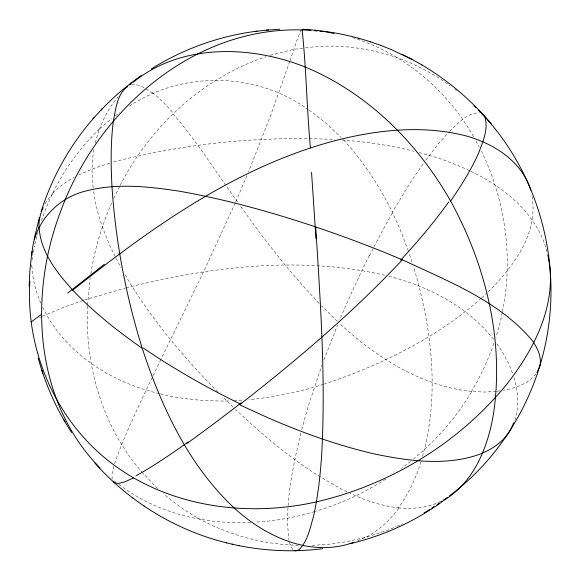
<?xml version="1.0" encoding="UTF-8"?>
<svg xmlns="http://www.w3.org/2000/svg" width="580" height="580" viewBox="0 0 580 580"><rect width="100%" height="100%" fill="white"/><g stroke="black" fill="none" stroke-linecap="round" stroke-linejoin="round"><path stroke-width="0.43" stroke-dasharray="2.9 2.17" d="M87.529 306.066C84.76 365.487 102.457 427.112 142.078 472.214M87.566 305.167L90.125 277.965M31.182 266.423L31.371 264.668M93.829 149.575C91.64 162.944 91.495 176.661 93.481 190.066M90.857 273.644C94.707 249.117 101.877 225.091 111.976 202.413M31.973 260.253L32.777 255.802M33.422 252.235L34.546 245.993M502.273 312.511L499.858 323.836L495.893 337.524M502.461 311.641C513.467 257.672 505.339 200.346 481.313 150.901M113.745 466.255L112.049 473.954L112.107 479.45M95.222 142.984L99.165 129.304L111.599 118.53M514.888 420.348C519.31 406.275 518.223 391.087 513.865 377.145M300.868 433.042C292.683 467.959 284.367 504.274 289 540.292M301.731 429.628L308.292 406.051L321.864 365.473M34.865 244.209L37.852 232.848M420.986 461.629C416.056 478.137 408.45 493.826 398.511 507.899C381.727 505.876 365.429 500.62 350.24 493.268M422.479 456.496C439.901 394.407 431.853 328.106 413.671 267.155M114.557 463.811C124.627 434.289 138.663 406.312 151.851 378.102M289.739 61.56L270.679 115.333L248.581 171.731M290.007 60.762L296.895 40.303L300.904 30.189M41.535 220.755C52.881 186.165 72.913 154.512 99.165 129.304M323.937 359.817L337.625 325.032M246.877 175.798L235.676 202.072M235.32 202.884L203.5 271.926L160.993 359.208M113.847 198.295L119.741 186.079M152.982 375.76L160.602 360.006M369.366 255.273L361.949 270.447A236.966 49.626 -66.8 0 0 339.641 320.124M120.169 185.288C150.466 126.397 202.703 77.698 266.031 56.724M408.349 251.06L400.417 230.144L392.348 212.164L410.952 181.598L423.733 162.958M496.219 391.427L484.474 392.051L471.837 391.486C456.308 417.02 436.726 440.155 413.489 459.005M425.749 160.174L438.342 143.818L448.905 132.022M535.833 373.94C528.112 383.88 515.323 388.122 503.36 390.275M488.273 291.82C513.358 266.916 538.914 233 531.867 195.561M449.536 131.399C457.924 123.671 467.139 112.498 479.493 112.882M481.139 298.367C436.153 338.147 380.995 365.125 324.372 384.003M481.784 297.772L486.975 293.009M52.62 193.183L60.313 186.194L69.52 179.887L74.066 177.451M410.741 461.346L401.375 468.415M115.246 115.862L119.625 112.665M385.729 479.131C363.95 493.072 340.199 504.027 315.382 511.328M129.318 106.162C182.533 70.724 256.585 71.768 308.241 109.743M78.612 175.015L92.031 169.092L111.809 162.465M39.665 317.579L41.854 316.542M42.587 316.201L64.213 307.11L83.665 300.244M440.67 501.33C427.764 508 412.779 509.131 398.511 507.899M357.57 540.683L365.016 537.522L386.215 530.773L396.082 526.596M396.901 526.249L402.658 523.82M270.164 55.303L293.879 49.307L304.551 48.038M84.492 299.969L125.207 288.071M323.531 384.264C299.265 392.102 274.144 397.133 248.798 399.787M314.519 511.582C295.155 517.44 275.058 521.13 254.845 522.116M113.521 161.936C185.484 143.267 260.55 135.901 334.783 139.504M126.056 287.854C210.264 266.677 299.86 255.475 385.417 275.384M365.016 537.522L346.536 541.698L327.838 544.374L309.945 545.461M131.551 84.963C139.534 83.31 146.66 89.262 152.728 93.626M497.111 391.283L499.786 390.848M305.442 47.93C336.531 43.297 368.401 47.922 398.003 57.956A235.654 210.381 79.4 0 1 450.29 85.927M250.415 522.37C204.037 524.617 155.788 512.88 118.682 484.191M228.542 400.939L226.78 401.041C204.392 401.135 181.852 399.381 160.116 393.842M233.827 400.635L243.513 400.091M298.345 545.294C249.386 544.149 200.405 526.393 163.654 493.718M341.867 139.918L343.643 140.026C367.329 142.107 390.992 145.341 414.055 151.257M471.837 391.486C420.971 386.215 376.043 357.142 339.256 323.176M388.832 276.211C428.874 286.491 467.915 306.704 493.848 339.655M159.239 393.61C112.462 382.611 67.353 354.735 44.689 311.257M419.13 152.598C436.631 157.093 453.828 163.053 470.061 170.999M352.531 37.642C404.021 53.345 447.419 90.567 473.86 137.09M347.094 491.767L340.801 488.766L321.233 477.471M470.858 171.39C505.165 187.55 538.131 214.875 547.353 253.228M320.493 477.007C289.833 457.852 261.979 434.507 235.806 409.639M308.973 110.222L313.352 113.078L329.056 125.787L341.105 137.547M114.296 481.03L115.761 482.082M157.579 488.614L142.694 472.881M233.232 407.182L223.59 397.829M337.342 321.378L321.595 305.892M217.848 392.058C182.751 356.417 150.227 317.746 124.896 274.478M319.13 303.318C290.007 273.086 264.393 239.692 240.04 205.567M343.643 140.026C363.442 161.436 379.537 186.013 392.348 212.164M173.05 113.868C192.415 136.256 208.836 160.95 225.729 185.201M237.438 201.92L226.243 185.941M496.835 343.781L502.65 352.285L508.834 363.863L512.452 373.012M292.69 549.39L290.319 545.12L289.217 541.096M475.926 140.925L479.239 147.066M115.993 258.231L121.024 267.612M40.796 303.18C35.597 291 32.284 277.929 31.856 264.654M42.739 307.219L44.297 310.445M115.152 256.664C104.958 235.922 96.519 213.955 93.597 190.914M409.473 254.453L412.271 262.921M369.518 255.831A235.654 51.533 -67 0 1 392.341 212.954M99.405 129.42A249.777 164.017 32.5 0 1 118.16 96.621M398.764 508.298A258.89 149.995 69.7 0 1 365.088 537.689M493.798 343.324A244.035 233.689 -51.9 0 1 471.576 391.326M45.167 203.826A260.666 107.728 14.2 0 1 53.142 193.372M152.257 92.459A255.019 47.219 64 0 1 172.521 112.317M454.524 89.081A235.654 210.381 79.4 0 1 456.612 90.697"/><path stroke-width="0.87" d="M100.057 467.973C34.931 401.94 28.5 297.141 59.863 213.527C96.505 110.359 196.917 22.055 310.967 30.414M29.138 286.274L29.921 269.983L31.936 251.495M29.877 281.336C25.426 349.943 55.578 419.949 110.178 462.195C168.041 506.869 246.239 517.672 316.433 501.867C390.572 484.728 459.055 442.873 507.152 383.786C535.289 348 558.533 301.448 547.774 254.932M31.944 255.388C32.676 224.504 56.557 197.765 86.282 190.921C116.769 182.961 148.748 186.528 179.459 191.219C225.78 199.361 271.164 212.099 315.745 226.939C320.428 303.47 326.025 380.255 321.537 456.931C320.087 477.079 317.876 497.22 313.367 516.939C310.032 528.308 307.683 541.031 299.062 549.782L295.655 551L294.176 550.195M34.068 239.351L39.36 217.464M449.42 495.885C504.622 454.72 540.915 390.18 549.122 321.958C558.207 247.044 533.788 168.301 481.639 113.375L484.786 116.725C488.802 129.354 482.625 142.346 478.217 154.026C470.648 170.607 460.962 186.079 450.609 201.042C485.793 265.009 504.245 340.068 493.623 412.938C488.099 447.376 473.49 483.93 441.525 501.657M41.122 211.591C52.106 176.915 70.303 144.522 94.417 117.269M536.935 372.686L539.777 366.255M510.494 429.954L513.786 422.748M101.087 110.026C113.245 97.121 126.882 85.651 141.382 75.458M93.032 118.799L102.443 108.518M31.219 321.922L41.514 314.295M447.347 497.538L443.743 499.909M130.369 83.564L131.877 82.367M39.099 227.476C40.6 252.126 56.876 272.578 72.761 290.167C151.228 227.868 235.016 167.743 333.05 141.194C375.891 129.942 421.595 124.729 465.059 135.633C493.217 143.209 521.833 160.935 530.765 190.247M127.709 86.456C116.928 94.098 115.92 108.982 113.39 120.872C110.577 142.666 110.824 164.713 111.976 186.622C115.565 241.461 125.911 295.829 142.238 348.29C161.399 406.964 188.594 465.377 234.342 508.123C265.524 536.855 311.221 557.772 353.43 542.438M129.702 84.919L131.124 83.832M133.255 82.2C181.098 43.435 250.074 45.175 304.95 66.91C367.379 92.778 417.557 142.76 450.609 201.042M442.09 501.729C414.627 521.579 383.155 535.862 350.197 543.678M151.206 69.027C183.215 48.938 219.639 35.8 257.165 31.16M427.272 511.024L429.519 509.545M431.774 508.065L434.021 506.587M437.023 504.614L439.277 503.135M424.154 512.785L426.525 511.516M133.574 477.956L124.693 481.893L118.247 483.452L114.115 482.625L113.31 481.357M482.516 453.219C447.513 466.69 408.827 461.158 373.121 453.676C326.873 442.743 282.409 425.307 239.685 404.673C296.982 360.02 352.64 312.881 402.361 259.796C448.876 281.677 500.584 301.44 533.846 342.505M266.227 30.196L279.821 29.21M322.712 548.665C292.545 552.551 261.718 550.949 232.073 544.171M254.743 31.451L268.467 29.928M302.608 29.297C325.619 30.479 348.45 34.684 370.366 41.782M314.512 30.747L317.173 30.994M319.834 31.24L323.379 31.574M325.155 31.733L333.993 33.394M94.888 463.079C129.557 501.932 175.928 530.374 226.548 542.837M238.344 545.505L239.25 545.707M225.838 542.677L232.885 544.352M358.911 38.331L359.6 38.563M369.873 41.608L380.988 45.465M380.69 45.363L391.442 49.612M391.333 49.583L412.017 59.392M401.701 54.208C436.116 70.637 466.813 94.612 491.231 123.895M421.573 64.713L422.022 64.96M142.238 348.29C117.45 330.984 93.59 312.149 72.761 290.167M132.951 498.118L133.697 498.655M143.557 505.68L144.137 506.101M71.601 432.521C56.644 409.668 45.356 384.475 38.215 358.114M63.706 419.601L64.953 421.674M41.905 370.286L42.819 373.201M302.1 29.595C306.356 68.781 306.74 108.605 310.438 147.958M311.547 172.463A259.572 2.342 86.4 0 1 315.948 238.757M315.73 226.983A260.565 54.244 18.4 0 1 402.274 259.811M474.019 105.799A235.654 210.381 79.4 0 1 475.948 107.662M478.486 110.193A235.654 210.381 79.4 0 1 481.603 113.412M448.76 201.905A260.587 68.288 -40.7 0 1 400.686 260.072M241.179 402.817A258.803 23.294 -40.3 0 1 186.753 443.526M240.026 403.839A256.889 80.83 26.3 0 1 143.47 348.101M188.188 441.96A259.101 24.73 -40.6 0 1 135.923 475.767M510.523 429.968A260.927 113.919 31.9 0 1 482.372 453.096M104.349 264.291A221.654 1.929 -38.6 0 1 67.722 293.06M38.925 227.44A260.666 107.728 14.2 0 1 43.188 207.589M533.484 342.446A260.493 73.29 13.8 0 1 539.799 366.263"/></g></svg>
